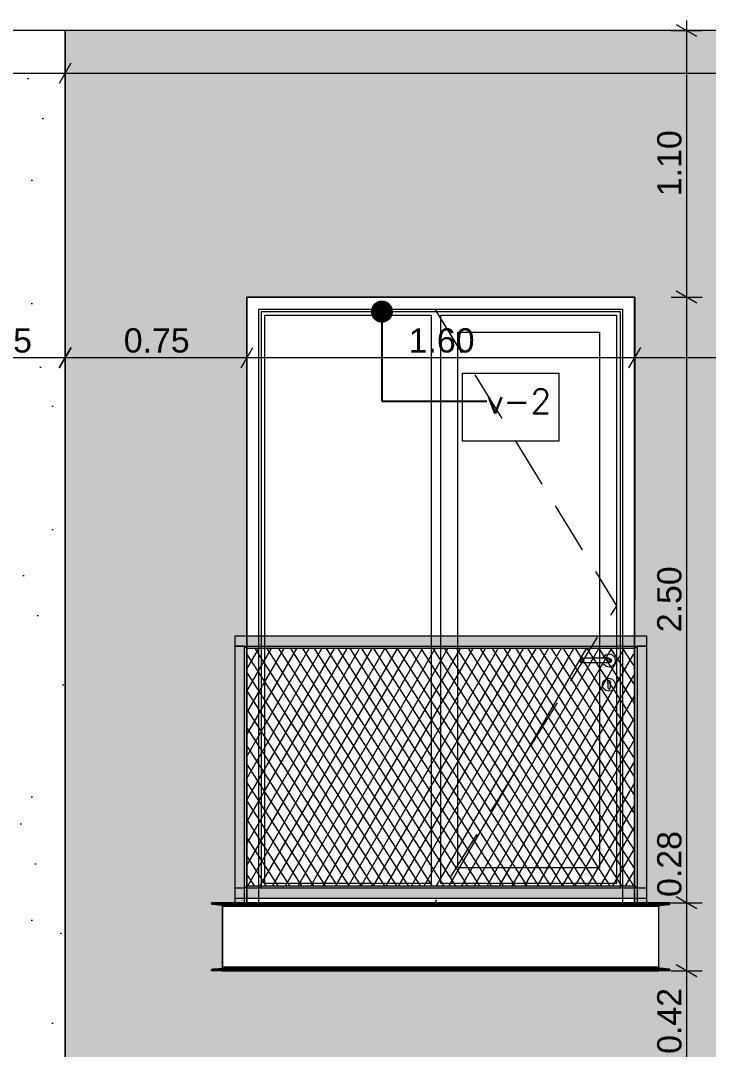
# Model space of a CAD drawing. Header units: millimetres. Extents: x 475616349 to 476941521, y 4620115302 to 4621446928.
# Drawn here: x 476746709 to 476749546, y 4620528616 to 4620532861 of the extents above; entities that cross this region are included whole.
import ezdxf

# ---------------------------------------------------------------- set-up
doc = ezdxf.new("R2010")
doc.units = ezdxf.units.MM
doc.header["$MEASUREMENT"] = 0
doc.linetypes.add('Hidden Line', pattern=[317.5, 211.666667, -105.833333])
for name, color, linetype, lineweight in [('2D Drafting - General_Pen_No__7_Pen_No__7', 7, 'Continuous', 0), ('New_2D Drafting - General_Pen_No__2_Pen_No__250', 7, 'Continuous', 0), ('New_2D Drafting - General_Pen_No__30_Pen_No__9_Pen_No__9_Pen_No__253', 252, 'Continuous', 0), ('New_2D Drafting - General_Pen_No__30_Pen_No__9_Pen_No__9_Pen_No__255', 255, 'Continuous', 0), ('New_2D Drafting - General_Pen_No__30_Pen_No__9_Pen_No__9_Pen_No__42', 250, 'Continuous', 0), ('New_2D Drafting - General_Pen_No__30_Pen_No__9_Pen_No__9_Pen_No__7', 7, 'Continuous', 0), ('New_2D Drafting - General_Pen_No__4', 7, 'Continuous', 0), ('New_2D Drafting - General_Pen_No__7', 7, 'Continuous', 0), ('New_Structural - Bearing_Pen_No__250', 7, 'Continuous', 0), ('New_zoma_Pen_No__4', 7, 'Continuous', 0), ('New_zoma_Pen_No__7', 7, 'Continuous', 0), ('Structural - Bearing_Pen_No__250', 7, 'Continuous', 0)]:
    doc.layers.add(name, color=color, linetype=linetype, lineweight=lineweight)
doc.layers.add('New_zoma', color=7, linetype='Continuous')
doc.styles.add('GENERATED_STYLE_1', font='arial.ttf')
doc.dimstyles.new('GENERATED_STYLE__18', dxfattribs={"dimtxt": 100, "dimasz": 64.421331, "dimexe": 0.18, "dimexo": 3, "dimgap": 0.09, "dimtad": 1, "dimtih": 1, "dimtoh": 1, "dimlfac": 0.001, "dimzin": 0, "dimdsep": 46, "dimtxsty": 'GENERATED_STYLE_1', "dimblk": 'ARROWHEAD_2', "dimblk1": 'ARROWHEAD_2', "dimblk2": 'ARROWHEAD_2', "dimcen": 0.09, "dimclrd": 7, "dimclre": 7, "dimclrt": 7, "dimadec": 0, "dimazin": 0, "dimtfac": 1, "dimtdec": 4, "dimtmove": 0, "dimatfit": 3, "dimfxl": 1, "dimtolj": 1, "dimtzin": 0, "dimarcsym": 0})
doc.dimstyles.new('GENERATED_STYLE__19', dxfattribs={"dimtxt": 100, "dimasz": 64.421331, "dimexe": 0.18, "dimexo": 3, "dimgap": 0.09, "dimtad": 1, "dimlfac": 0.001, "dimzin": 0, "dimdsep": 46, "dimtxsty": 'GENERATED_STYLE_1', "dimblk": 'ARROWHEAD_2', "dimblk1": 'ARROWHEAD_2', "dimblk2": 'ARROWHEAD_2', "dimcen": 0.09, "dimclrd": 7, "dimclre": 7, "dimclrt": 7, "dimadec": 0, "dimazin": 0, "dimtfac": 1, "dimtdec": 4, "dimtmove": 0, "dimatfit": 3, "dimfxl": 1, "dimtolj": 1, "dimtzin": 0, "dimarcsym": 0})
doc.dimstyles.new('GENERATED_STYLE__48', dxfattribs={"dimtxt": 0.18, "dimasz": 182.4, "dimexe": 0.18, "dimexo": 0.0625, "dimgap": 0.09, "dimtad": 0, "dimtih": 1, "dimtoh": 1, "dimdec": 4, "dimzin": 0, "dimdsep": 46, "dimcen": 0.09, "dimadec": 0, "dimazin": 0, "dimtfac": 1, "dimtdec": 4, "dimtmove": 0, "dimatfit": 3, "dimldrblk": 'ARROWHEAD_11', "dimfxl": 1, "dimtolj": 1, "dimtzin": 0, "dimarcsym": 0})

# ---------------------------------------------------------------- blocks, each defined once
blk = doc.blocks.new('*D922', base_point=(476577134.1, 4620325125.7))
at = {"layer": 'New_zoma_Pen_No__4', "color": 7, "linetype": 'Continuous', "lineweight": 0, "transparency": 16777216}
for p, q in [((476739592.2, 4620532580.3), (476739592.2, 4620532707.5)), ((476746892.3, 4620532580.3), (476746892.3, 4620532707.5)), ((476739616.7, 4620532686.3), (476739567.8, 4620532601.5)), ((476746916.8, 4620532686.3), (476746867.8, 4620532601.5)), ((476739592.2, 4620532643.9), (476746892.3, 4620532643.9))]:
    blk.add_line(p, q, dxfattribs=at)
at = {"layer": 'New_zoma_Pen_No__7', "color": 7, "lineweight": 0, "transparency": 16777216, "insert": (476743109.2, 4620532663.9), "char_height": 100, "attachment_point": 7, "style": 'GENERATED_STYLE_1'}
blk.add_mtext('\\A1;{\\pql;\\fArial|b0|i0|c0|p34;7.30}', dxfattribs=at)
blk = doc.blocks.new('ARROWHEAD_2')
at = {"color": 0, "linetype": 'Continuous', "lineweight": 0}
for p, q in [((0, 0), (-1, 0)), ((-0.378, -0.655), (0.378, 0.655))]:
    blk.add_line(p, q, dxfattribs=at)
blk = doc.blocks.new('*D923', base_point=(476577134.1, 4620325125.7))
at = {"layer": 'New_zoma_Pen_No__4', "color": 7, "linetype": 'Continuous', "lineweight": 0, "transparency": 16777216}
for p, q in [((476746892.3, 4620532580.3), (476746892.3, 4620532707.5)), ((476753862.2, 4620532580.3), (476753862.2, 4620532707.5)), ((476746916.8, 4620532686.3), (476746867.8, 4620532601.5)), ((476753837.8, 4620532601.5), (476753886.7, 4620532686.3)), ((476746892.3, 4620532643.9), (476753862.2, 4620532643.9)), ((476753862.2, 4620532643.9), (476753903.7, 4620532643.9))]:
    blk.add_line(p, q, dxfattribs=at)
at = {"layer": 'New_zoma_Pen_No__7', "color": 7, "lineweight": 0, "transparency": 16777216, "insert": (476750244.2, 4620532663.9), "char_height": 100, "attachment_point": 7, "style": 'GENERATED_STYLE_1'}
blk.add_mtext('\\A1;{\\pql;\\fArial|b0|i0|c0|p34;6.97}', dxfattribs=at)
blk = doc.blocks.new('*D987', base_point=(476577134.1, 4620325125.7))
at = {"layer": 'New_zoma_Pen_No__4', "color": 7, "linetype": 'Continuous', "lineweight": 0, "transparency": 16777216}
for p, q in [((476744702, 4620532795.5), (476744617.2, 4620532844.4)), ((476744659.6, 4620532820), (476744659.6, 4620532861.4)), ((476744723.2, 4620532820), (476744596, 4620532820)), ((476744659.6, 4620531720.4), (476744659.6, 4620532820)), ((476744617.2, 4620531744.8), (476744702, 4620531695.9)), ((476744723.2, 4620531720.4), (476744596, 4620531720.4))]:
    blk.add_line(p, q, dxfattribs=at)
at = {"layer": 'New_zoma_Pen_No__7', "color": 7, "lineweight": 0, "transparency": 16777216, "insert": (476744639.6, 4620532137.1), "char_height": 100, "attachment_point": 7, "rotation": 90, "style": 'GENERATED_STYLE_1'}
blk.add_mtext('\\A1;{\\pql;\\fArial|b0|i0|c0|p34;1.10}', dxfattribs=at)
blk = doc.blocks.new('*D1028', base_point=(476577134.1, 4620325125.7))
at = {"layer": 'New_zoma_Pen_No__4', "color": 7, "linetype": 'Continuous', "lineweight": 0, "transparency": 16777216}
for p, q in [((476753662.4, 4620529234.8), (476753535.3, 4620529234.8)), ((476753556.4, 4620529259.3), (476753641.2, 4620529210.3)), ((476753598.8, 4620528506), (476753598.8, 4620529234.8)), ((476753662.4, 4620528506), (476753535.3, 4620528506)), ((476753556.4, 4620528530.5), (476753641.2, 4620528481.5))]:
    blk.add_line(p, q, dxfattribs=at)
at = {"layer": 'New_zoma_Pen_No__7', "color": 7, "lineweight": 0, "transparency": 16777216, "insert": (476753578.8, 4620528737.4), "char_height": 100, "attachment_point": 7, "rotation": 90, "style": 'GENERATED_STYLE_1'}
blk.add_mtext('\\A1;{\\pql;\\fArial|b0|i0|c0|p34;0.73}', dxfattribs=at)
blk = doc.blocks.new('*D1029', base_point=(476577134.1, 4620325125.7))
at = {"layer": 'New_zoma_Pen_No__4', "color": 7, "linetype": 'Continuous', "lineweight": 0, "transparency": 16777216}
for p, q in [((476753556.4, 4620531730.5), (476753641.2, 4620531681.5)), ((476753662.4, 4620531706), (476753535.3, 4620531706)), ((476753598.8, 4620529234.8), (476753598.8, 4620531706)), ((476753662.4, 4620529234.8), (476753535.3, 4620529234.8)), ((476753556.4, 4620529259.3), (476753641.2, 4620529210.3))]:
    blk.add_line(p, q, dxfattribs=at)
at = {"layer": 'New_zoma_Pen_No__7', "color": 7, "lineweight": 0, "transparency": 16777216, "insert": (476753578.8, 4620530337.4), "char_height": 100, "attachment_point": 7, "rotation": 90, "style": 'GENERATED_STYLE_1'}
blk.add_mtext('\\A1;{\\pql;\\fArial|b0|i0|c0|p34;2.47}', dxfattribs=at)
blk = doc.blocks.new('*D1030', base_point=(476577134.1, 4620325125.7))
at = {"layer": 'New_zoma_Pen_No__4', "color": 7, "linetype": 'Continuous', "lineweight": 0, "transparency": 16777216}
for p, q in [((476753662.4, 4620532420.4), (476753535.3, 4620532420.4)), ((476753556.4, 4620532444.9), (476753641.2, 4620532395.9)), ((476753598.8, 4620531706), (476753598.8, 4620532420.4)), ((476753556.4, 4620531730.5), (476753641.2, 4620531681.5)), ((476753662.4, 4620531706), (476753535.3, 4620531706))]:
    blk.add_line(p, q, dxfattribs=at)
at = {"layer": 'New_zoma_Pen_No__7', "color": 7, "lineweight": 0, "transparency": 16777216, "insert": (476753578.8, 4620531930.2), "char_height": 100, "attachment_point": 7, "rotation": 90, "style": 'GENERATED_STYLE_1'}
blk.add_mtext('\\A1;{\\pql;\\fArial|b0|i0|c0|p34;0.71}', dxfattribs=at)
blk = doc.blocks.new('*D1031', base_point=(476577134.1, 4620325125.7))
at = {"layer": 'New_zoma_Pen_No__4', "color": 7, "linetype": 'Continuous', "lineweight": 0, "transparency": 16777216}
for p, q in [((476753641.2, 4620532795.5), (476753556.4, 4620532844.4)), ((476753598.8, 4620532820), (476753598.8, 4620532861.4)), ((476753662.4, 4620532820), (476753535.3, 4620532820)), ((476753598.8, 4620532420.4), (476753598.8, 4620532820)), ((476753662.4, 4620532420.4), (476753535.3, 4620532420.4)), ((476753556.4, 4620532444.9), (476753641.2, 4620532395.9))]:
    blk.add_line(p, q, dxfattribs=at)
at = {"layer": 'New_zoma_Pen_No__7', "color": 7, "lineweight": 0, "transparency": 16777216, "insert": (476753578.8, 4620532487.2), "char_height": 100, "attachment_point": 7, "rotation": 90, "style": 'GENERATED_STYLE_1'}
blk.add_mtext('\\A1;{\\pql;\\fArial|b0|i0|c0|p34;0.40}', dxfattribs=at)
blk = doc.blocks.new('*D1035', base_point=(476577134.1, 4620325125.7))
at = {"layer": 'New_zoma_Pen_No__4', "color": 7, "linetype": 'Continuous', "lineweight": 0, "transparency": 16777216}
for p, q in [((476749498.7, 4620532795.4), (476749414, 4620532844.3)), ((476749456.3, 4620532861.3), (476749456.3, 4620532819.8)), ((476749392.8, 4620532819.8), (476749519.9, 4620532819.8)), ((476749456.3, 4620532819.8), (476749456.3, 4620531720.3)), ((476749498.7, 4620531695.8), (476749413.9, 4620531744.8)), ((476749392.8, 4620531720.3), (476749519.9, 4620531720.3))]:
    blk.add_line(p, q, dxfattribs=at)
at = {"layer": 'New_zoma_Pen_No__7', "color": 7, "lineweight": 0, "transparency": 16777216, "insert": (476749436.3, 4620532137), "char_height": 100, "attachment_point": 7, "rotation": 89.9998, "style": 'GENERATED_STYLE_1'}
blk.add_mtext('\\A1;{\\pql;\\fArial|b0|i0|c0|p34;1.10}', dxfattribs=at)
blk = doc.blocks.new('*D1036', base_point=(476577134.1, 4620325125.7))
at = {"layer": 'New_zoma_Pen_No__4', "color": 7, "linetype": 'Continuous', "lineweight": 0, "transparency": 16777216}
for p, q in [((476749456.3, 4620532819.9), (476749456.3, 4620531720.3)), ((476749498.7, 4620531695.8), (476749413.9, 4620531744.8)), ((476749392.8, 4620531720.3), (476749519.9, 4620531720.3)), ((476749456.3, 4620531720.3), (476749456.3, 4620529220.3)), ((476749498.7, 4620529195.9), (476749413.9, 4620529244.8)), ((476749392.7, 4620529220.3), (476749519.9, 4620529220.3)), ((476749456.3, 4620529220.3), (476749456.3, 4620528940.3))]:
    blk.add_line(p, q, dxfattribs=at)
at = {"layer": 'New_zoma_Pen_No__7', "color": 7, "lineweight": 0, "transparency": 16777216, "char_height": 100, "attachment_point": 7, "rotation": 89.9998, "style": 'GENERATED_STYLE_1'}
for s, insert in [('\\A1;{\\pql;\\fArial|b0|i0|c0|p34;2.50}', (476749436.3, 4620530337.3)), ('\\A1;{\\pql;\\fArial|b0|i0|c0|p34;0.28}', (476749436.3, 4620529244.8))]:
    blk.add_mtext(s, dxfattribs=dict(at, insert=insert))
blk = doc.blocks.new('*D1037', base_point=(476577134.1, 4620325125.7))
at = {"layer": 'New_zoma_Pen_No__4', "color": 7, "linetype": 'Continuous', "lineweight": 0, "transparency": 16777216}
for p, q in [((476749498.7, 4620529195.9), (476749413.9, 4620529244.8)), ((476749456.3, 4620529220.3), (476749456.3, 4620528940.3)), ((476749392.7, 4620528940.3), (476749519.9, 4620528940.3)), ((476749498.7, 4620528915.8), (476749413.9, 4620528964.8)), ((476749456.3, 4620528940.3), (476749456.3, 4620528520.3))]:
    blk.add_line(p, q, dxfattribs=at)
blk = doc.blocks.new('*D1038', base_point=(476577134.1, 4620325125.7))
at = {"layer": 'New_zoma_Pen_No__4', "color": 7, "linetype": 'Continuous', "lineweight": 0, "transparency": 16777216}
for p, q in [((476749498.7, 4620528915.8), (476749413.9, 4620528964.8)), ((476749456.3, 4620528940.3), (476749456.3, 4620528520.3)), ((476749392.7, 4620528520.3), (476749519.9, 4620528520.3)), ((476749498.7, 4620528495.8), (476749413.9, 4620528544.8)), ((476749456.3, 4620528520.3), (476749456.3, 4620526020.3))]:
    blk.add_line(p, q, dxfattribs=at)
at = {"layer": 'New_zoma_Pen_No__7', "color": 7, "lineweight": 0, "transparency": 16777216, "insert": (476749436.3, 4620528597.3), "char_height": 100, "attachment_point": 7, "rotation": 89.9998, "style": 'GENERATED_STYLE_1'}
blk.add_mtext('\\A1;{\\pql;\\fArial|b0|i0|c0|p34;0.42}', dxfattribs=at)
blk = doc.blocks.new('*D1055', base_point=(476577134.1, 4620325125.7))
at = {"layer": 'New_zoma_Pen_No__4', "color": 7, "linetype": 'Continuous', "lineweight": 0, "transparency": 16777216}
for p, q in [((476749242.7, 4620531533.7), (476749242.7, 4620531406.6)), ((476750291.8, 4620531533.7), (476750291.8, 4620531406.6)), ((476749218.2, 4620531427.8), (476749267.2, 4620531512.5)), ((476750267.3, 4620531427.8), (476750316.2, 4620531512.5)), ((476749242.7, 4620531470.2), (476747642.7, 4620531470.2)), ((476750291.8, 4620531470.2), (476749242.7, 4620531470.2)), ((476750333.2, 4620531470.2), (476750291.8, 4620531470.2))]:
    blk.add_line(p, q, dxfattribs=at)
at = {"layer": 'New_zoma_Pen_No__7', "color": 7, "lineweight": 0, "transparency": 16777216, "insert": (476749634.2, 4620531490.2), "char_height": 100, "attachment_point": 7, "rotation": 0.0002, "style": 'GENERATED_STYLE_1'}
blk.add_mtext('\\A1;{\\pql;\\fArial|b0|i0|c0|p34;1.05}', dxfattribs=at)
blk = doc.blocks.new('*D1056', base_point=(476577134.1, 4620325125.7))
at = {"layer": 'New_zoma_Pen_No__4', "color": 7, "linetype": 'Continuous', "lineweight": 0, "transparency": 16777216}
for p, q in [((476747642.7, 4620531533.7), (476747642.7, 4620531406.6)), ((476747618.2, 4620531427.8), (476747667.2, 4620531512.5)), ((476749218.2, 4620531427.8), (476749267.2, 4620531512.5)), ((476747642.7, 4620531470.2), (476746892.4, 4620531470.2)), ((476749242.7, 4620531470.2), (476747642.7, 4620531470.2))]:
    blk.add_line(p, q, dxfattribs=at)
at = {"layer": 'New_zoma_Pen_No__7', "color": 7, "lineweight": 0, "transparency": 16777216, "insert": (476748309.7, 4620531490.2), "char_height": 100, "attachment_point": 7, "rotation": 0.0002, "style": 'GENERATED_STYLE_1'}
blk.add_mtext('\\A1;{\\pql;\\fArial|b0|i0|c0|p34;1.60}', dxfattribs=at)
blk = doc.blocks.new('*D1057', base_point=(476577134.1, 4620325125.7))
at = {"layer": 'New_zoma_Pen_No__4', "color": 7, "linetype": 'Continuous', "lineweight": 0, "transparency": 16777216}
for p, q in [((476746892.4, 4620531533.7), (476746892.4, 4620531406.6)), ((476746916.9, 4620531512.5), (476746867.9, 4620531427.8)), ((476747618.2, 4620531427.8), (476747667.2, 4620531512.5)), ((476746892.4, 4620531470.1), (476746850.9, 4620531470.1)), ((476747642.7, 4620531470.2), (476746892.4, 4620531470.1))]:
    blk.add_line(p, q, dxfattribs=at)
at = {"layer": 'New_zoma_Pen_No__7', "color": 7, "lineweight": 0, "transparency": 16777216, "insert": (476747134.5, 4620531490.2), "char_height": 100, "attachment_point": 7, "rotation": 0.0002, "style": 'GENERATED_STYLE_1'}
blk.add_mtext('\\A1;{\\pql;\\fArial|b0|i0|c0|p34;0.75}', dxfattribs=at)
blk = doc.blocks.new('*D1061', base_point=(476577134.1, 4620325125.7))
at = {"layer": 'New_zoma_Pen_No__4', "color": 7, "linetype": 'Continuous', "lineweight": 0, "transparency": 16777216}
for p, q in [((476749242.7, 4620531533.7), (476749242.7, 4620531406.6)), ((476750291.8, 4620531533.7), (476750291.8, 4620531406.6)), ((476749218.2, 4620531427.8), (476749267.2, 4620531512.5)), ((476750267.3, 4620531427.8), (476750316.2, 4620531512.5)), ((476749242.7, 4620531470.2), (476747642.7, 4620531470.2)), ((476750291.8, 4620531470.2), (476749242.7, 4620531470.2)), ((476750333.2, 4620531470.2), (476750291.8, 4620531470.2))]:
    blk.add_line(p, q, dxfattribs=at)
at = {"layer": 'New_zoma_Pen_No__7', "color": 7, "lineweight": 0, "transparency": 16777216, "insert": (476749634.2, 4620531490.2), "char_height": 100, "attachment_point": 7, "rotation": 0.0002, "style": 'GENERATED_STYLE_1'}
blk.add_mtext('\\A1;{\\pql;\\fArial|b0|i0|c0|p34;1.05}', dxfattribs=at)
blk = doc.blocks.new('*D1062', base_point=(476577134.1, 4620325125.7))
at = {"layer": 'New_zoma_Pen_No__4', "color": 7, "linetype": 'Continuous', "lineweight": 0, "transparency": 16777216}
for p, q in [((476747642.7, 4620531533.7), (476747642.7, 4620531406.6)), ((476747618.2, 4620531427.8), (476747667.2, 4620531512.5)), ((476749218.2, 4620531427.8), (476749267.2, 4620531512.5)), ((476747642.7, 4620531470.2), (476746892.4, 4620531470.2)), ((476749242.7, 4620531470.2), (476747642.7, 4620531470.2))]:
    blk.add_line(p, q, dxfattribs=at)
at = {"layer": 'New_zoma_Pen_No__7', "color": 7, "lineweight": 0, "transparency": 16777216, "insert": (476748309.7, 4620531490.2), "char_height": 100, "attachment_point": 7, "rotation": 0.0002, "style": 'GENERATED_STYLE_1'}
blk.add_mtext('\\A1;{\\pql;\\fArial|b0|i0|c0|p34;1.60}', dxfattribs=at)
blk = doc.blocks.new('*D1063', base_point=(476577134.1, 4620325125.7))
at = {"layer": 'New_zoma_Pen_No__4', "color": 7, "linetype": 'Continuous', "lineweight": 0, "transparency": 16777216}
for p, q in [((476746892.4, 4620531533.7), (476746892.4, 4620531406.6)), ((476746916.9, 4620531512.5), (476746867.9, 4620531427.8)), ((476747618.2, 4620531427.8), (476747667.2, 4620531512.5)), ((476746892.4, 4620531470.1), (476746850.9, 4620531470.1)), ((476747642.7, 4620531470.2), (476746892.4, 4620531470.1))]:
    blk.add_line(p, q, dxfattribs=at)
at = {"layer": 'New_zoma_Pen_No__7', "color": 7, "lineweight": 0, "transparency": 16777216, "insert": (476747134.5, 4620531490.2), "char_height": 100, "attachment_point": 7, "rotation": 0.0002, "style": 'GENERATED_STYLE_1'}
blk.add_mtext('\\A1;{\\pql;\\fArial|b0|i0|c0|p34;0.75}', dxfattribs=at)
blk = doc.blocks.new('*D1069', base_point=(476577134.1, 4620325125.7))
at = {"layer": 'New_zoma_Pen_No__4', "color": 7, "linetype": 'Continuous', "lineweight": 0, "transparency": 16777216}
for p, q in [((476746892.4, 4620528333.7), (476746892.4, 4620528206.6)), ((476746916.9, 4620528312.5), (476746867.9, 4620528227.8)), ((476747618.2, 4620528227.8), (476747667.2, 4620528312.5)), ((476746892.4, 4620528270.1), (476746850.9, 4620528270.1)), ((476747642.7, 4620528270.2), (476746892.4, 4620528270.1))]:
    blk.add_line(p, q, dxfattribs=at)
at = {"layer": 'New_zoma_Pen_No__7', "color": 7, "lineweight": 0, "transparency": 16777216, "insert": (476747134.5, 4620528290.2), "char_height": 100, "attachment_point": 7, "rotation": 0.0002, "style": 'GENERATED_STYLE_1'}
blk.add_mtext('\\A1;{\\pql;\\fArial|b0|i0|c0|p34;0.75}', dxfattribs=at)
blk = doc.blocks.new('ARROWHEAD_11')
at = {"color": 0, "linetype": 'Continuous', "lineweight": 0}
blk.add_line((0, 0), (-1, 0), dxfattribs=at)
at = {"color": 0, "linetype": 'Continuous', "lineweight": 0, "const_width": 0.25, "flags": 128}
blk.add_lwpolyline([(-0.125, 0, 1), (0.125, 0, 1)], format="xyb", close=True, dxfattribs=at)
blk = doc.blocks.new('*D2210', base_point=(476577134.1, 4620325125.7))
at = {"layer": 'New_zoma_Pen_No__4', "color": 7, "linetype": 'Continuous', "lineweight": 0, "transparency": 16777216}
for p, q in [((476746341.7, 4620531533.6), (476746341.7, 4620531406.5)), ((476746892.4, 4620531533.6), (476746892.4, 4620531406.5)), ((476746317.3, 4620531427.7), (476746366.2, 4620531512.4)), ((476746867.9, 4620531427.7), (476746916.9, 4620531512.4)), ((476746892.4, 4620531470.1), (476746341.7, 4620531470.1)), ((476746933.8, 4620531470.1), (476746892.4, 4620531470.1))]:
    blk.add_line(p, q, dxfattribs=at)
at = {"layer": 'New_zoma_Pen_No__7', "color": 7, "lineweight": 0, "transparency": 16777216, "insert": (476746484, 4620531490.1), "char_height": 100, "attachment_point": 7, "style": 'GENERATED_STYLE_1'}
blk.add_mtext('\\A1;{\\pql;\\fArial|b0|i0|c0|p34;0.55}', dxfattribs=at)

msp = doc.modelspace()

# ---------------------------------------------------------------- hatches: boundary and pattern name
at = {"layer": 'New_2D Drafting - General_Pen_No__30_Pen_No__9_Pen_No__9_Pen_No__253', "linetype": 'Continuous', "lineweight": 0}
h = msp.add_hatch(dxfattribs=at)
h.set_pattern_fill('BRICK___RUNNING_BOND', color=252, style=0, pattern_type=2)
h.set_pattern_definition([(0, (476577134.07, 4620325125.74), (0, 66.64), []), (90, (476577134.07, 4620325125.74), (-244.8, 0), [66.64, -66.64]), (90, (476577256.47, 4620325192.38), (-244.8, 0), [66.64, -66.64])])
h.paths.add_polyline_path([(476753862.236, 4620532819.956), (476746892.282, 4620532819.956), (476746892.282, 4620522120.412), (476747141.668, 4620522120.412), (476748741.668, 4620522120.412), (476750291.885, 4620522120.412), (476750291.885, 4620531720.38), (476750291.885, 4620532420.374), (476753391.756, 4620532420.374), (476753862.226, 4620532420.374)])
h.paths.add_polyline_path([(476747542.151, 4620522820.412), (476747542.151, 4620522540.412), (476749342.151, 4620522540.412), (476749342.151, 4620522820.412), (476749242.045, 4620522820.412), (476749242.045, 4620525320.412), (476747642.045, 4620525320.412), (476747642.045, 4620522820.412)], flags=0)
h.paths.add_polyline_path([(476747542.151, 4620526020.412), (476747542.151, 4620525740.412), (476749342.151, 4620525740.412), (476749342.151, 4620526020.412), (476749242.032, 4620526020.412), (476749242.032, 4620528520.412), (476747642.032, 4620528520.412), (476747642.032, 4620526020.412)], flags=0)
h.paths.add_polyline_path([(476749342.151, 4620528940.412), (476749342.151, 4620529220.412), (476749242.032, 4620529220.412), (476749242.032, 4620531720.412), (476747642.032, 4620531720.412), (476747642.032, 4620529220.412), (476747542.151, 4620529220.412), (476747542.151, 4620528940.412)], flags=0)
at = {"layer": 'New_2D Drafting - General_Pen_No__30_Pen_No__9_Pen_No__9_Pen_No__255', "linetype": 'Continuous', "lineweight": 0}
for points in [[(476747592.151, 4620530320.413), (476747592.151, 4620530280.413), (476749292.151, 4620530280.413), (476749292.151, 4620530320.413)], [(476747592.151, 4620529220.412), (476747632.157, 4620529220.412), (476747632.157, 4620530280.413), (476747592.151, 4620530280.413)], [(476747642.157, 4620529290.412), (476747632.157, 4620529280.412), (476747632.157, 4620530280.413), (476747642.157, 4620530270.413)], [(476747642.157, 4620530270.413), (476747632.157, 4620530280.413), (476749252.144, 4620530280.413), (476749242.144, 4620530270.413)], [(476749252.144, 4620529280.412), (476749242.144, 4620529290.412), (476749242.144, 4620530270.413), (476749252.144, 4620530280.413)], [(476749252.144, 4620529220.412), (476749292.151, 4620529220.412), (476749292.151, 4620530280.413), (476749252.144, 4620530280.413)], [(476747592.151, 4620529280.412), (476747592.151, 4620529240.412), (476749292.151, 4620529240.412), (476749292.151, 4620529280.412)], [(476747632.157, 4620529280.412), (476747642.157, 4620529290.412), (476749242.144, 4620529290.412), (476749252.144, 4620529280.412)]]:
    msp.add_hatch(color=255, dxfattribs=at).paths.add_polyline_path(points)
at = {"layer": 'New_2D Drafting - General_Pen_No__30_Pen_No__9_Pen_No__9_Pen_No__42', "linetype": 'Continuous', "lineweight": 0}
h = msp.add_hatch(dxfattribs=at)
h.set_pattern_fill('CUT_STONE', color=250, style=0, pattern_type=2)
h.set_pattern_definition([(45, (476577134.07, 4620325925.74), (-254.55844, 254.55844), [0, -240, 0, -360]), (110, (476577934.07, 4620325925.74), (338.28934, 123.12725), [0, -176, 0, -304])])
h.paths.add_polyline_path([(476739592.231, 4620519620.364), (476739992.231, 4620519620.364), (476739992.231, 4620522120.362), (476741642.377, 4620522120.362), (476741642.377, 4620519620.363), (476744842.645, 4620519620.363), (476744842.645, 4620522120.362), (476746342.231, 4620522120.362), (476746342.231, 4620519620.364), (476746892.282, 4620519620.364), (476746892.282, 4620522120.362), (476746892.282, 4620532819.956), (476739592.231, 4620532819.956)])
h.paths.add_polyline_path([(476741642.238, 4620522820.363), (476741642.238, 4620525320.364), (476740142.238, 4620525320.364), (476740142.238, 4620522820.363)], flags=0)
h.paths.add_polyline_path([(476741642.238, 4620529220.363), (476741642.238, 4620531720.363), (476740142.238, 4620531720.363), (476740142.238, 4620529220.363)], flags=0)
h.paths.add_polyline_path([(476741642.238, 4620526020.363), (476741642.238, 4620528520.364), (476740142.238, 4620528520.364), (476740142.238, 4620526020.363)], flags=0)
h.paths.add_polyline_path([(476746342.225, 4620529220.363), (476746342.225, 4620531720.363), (476744842.225, 4620531720.363), (476744842.225, 4620529220.363)], flags=0)
h.paths.add_polyline_path([(476746342.225, 4620526020.363), (476746342.225, 4620528520.364), (476744842.225, 4620528520.364), (476744842.225, 4620526020.363)], flags=0)
h.paths.add_polyline_path([(476744842.225, 4620525320.364), (476744842.225, 4620522820.363), (476746342.225, 4620522820.363), (476746342.225, 4620525320.364)], flags=0)
at = {"layer": 'New_2D Drafting - General_Pen_No__7', "linetype": 'Continuous', "lineweight": 0}
h = msp.add_hatch(dxfattribs=at)
h.set_pattern_fill('BATT_INSULATION', style=0, pattern_type=2)
h.set_pattern_definition([(60, (476577134.07, 4620325125.74), (-38.971143, 22.5), []), (122.833095, (476577134.07, 4620325125.74), (36.8060797, 18.75), [])])
h.paths.add_polyline_path([(476749242.144, 4620530270.413), (476747642.157, 4620530270.413), (476747642.157, 4620529290.412), (476749242.144, 4620529290.412)])

# ---------------------------------------------------------------- linework, layer by layer
at = {"layer": '2D Drafting - General_Pen_No__7_Pen_No__7', "color": 7, "linetype": 'Continuous', "lineweight": 0, "flags": 128}
for points in [[(476749237.92, 4620529220.412), (476747642.037, 4620529220.417), (476747642.045, 4620531720.417), (476749242.045, 4620531720.412)], [(476749242.045, 4620531720.412), (476749242.037, 4620529220.412), (476749237.92, 4620529220.412)]]:
    msp.add_lwpolyline(points, dxfattribs=at)
for points in [[(476747692.045, 4620531670.416), (476749192.045, 4620531670.411), (476749192.037, 4620529220.412), (476747692.037, 4620529220.419)], [(476747702.045, 4620531660.416), (476749182.045, 4620531660.411), (476749182.037, 4620529280.413), (476747702.037, 4620529280.419)], [(476747717.045, 4620531645.416), (476748402.045, 4620531645.414), (476748402.037, 4620529300.416), (476747717.037, 4620529300.419)], [(476748442.041, 4620531645.414), (476749167.045, 4620531645.411), (476749167.037, 4620529300.414), (476748442.037, 4620529300.416)], [(476748512.045, 4620531575.413), (476749097.045, 4620531575.411), (476749097.037, 4620529365.414), (476748512.037, 4620529365.416)]]:
    msp.add_lwpolyline(points, close=True, dxfattribs=at)
at = {"layer": '2D Drafting - General_Pen_No__7_Pen_No__7', "color": 7, "linetype": 'Hidden Line', "lineweight": 0, "flags": 128}
msp.add_lwpolyline([(476748417.045, 4620531670.414), (476749167.041, 4620530446.288), (476748417.814, 4620529221.699)], dxfattribs=at)
at = {"layer": 'New_2D Drafting - General_Pen_No__2_Pen_No__250', "color": 7, "linetype": 'Continuous', "lineweight": 0, "flags": 128}
msp.add_lwpolyline([(476748532.122, 4620531406.046), (476748929.123, 4620531406.046), (476748929.123, 4620531126.358), (476748532.122, 4620531126.358)], close=True, dxfattribs=at)
at = {"layer": 'New_2D Drafting - General_Pen_No__30_Pen_No__9_Pen_No__9_Pen_No__7', "color": 7, "linetype": 'Continuous', "lineweight": 0, "flags": 128}
for points in [[(476739592.231, 4620519620.364), (476739992.231, 4620519620.364), (476739992.231, 4620522120.362), (476741642.377, 4620522120.362), (476741642.377, 4620519620.363), (476744842.645, 4620519620.363), (476744842.645, 4620522120.362), (476746342.231, 4620522120.362), (476746342.231, 4620519620.364), (476746892.282, 4620519620.364), (476746892.282, 4620522120.362), (476746892.282, 4620532819.956), (476739592.231, 4620532819.956)], [(476753862.236, 4620532819.956), (476746892.282, 4620532819.956), (476746892.282, 4620522120.412), (476747141.668, 4620522120.412), (476748741.668, 4620522120.412), (476750291.885, 4620522120.412), (476750291.885, 4620531720.38), (476750291.885, 4620532420.374), (476753391.756, 4620532420.374), (476753862.226, 4620532420.374)], [(476749342.151, 4620528940.412), (476749342.151, 4620529220.412), (476749242.032, 4620529220.412), (476749242.032, 4620531720.412), (476747642.032, 4620531720.412), (476747642.032, 4620529220.412), (476747542.151, 4620529220.412), (476747542.151, 4620528940.412)], [(476747592.151, 4620530320.413), (476747592.151, 4620530280.413), (476749292.151, 4620530280.413), (476749292.151, 4620530320.413)], [(476747592.151, 4620529220.412), (476747632.157, 4620529220.412), (476747632.157, 4620530280.413), (476747592.151, 4620530280.413)], [(476747642.157, 4620529290.412), (476747632.157, 4620529280.412), (476747632.157, 4620530280.413), (476747642.157, 4620530270.413)], [(476747642.157, 4620530270.413), (476747632.157, 4620530280.413), (476749252.144, 4620530280.413), (476749242.144, 4620530270.413)], [(476749252.144, 4620529280.412), (476749242.144, 4620529290.412), (476749242.144, 4620530270.413), (476749252.144, 4620530280.413)], [(476749252.144, 4620529220.412), (476749292.151, 4620529220.412), (476749292.151, 4620530280.413), (476749252.144, 4620530280.413)], [(476747592.151, 4620529280.412), (476747592.151, 4620529240.412), (476749292.151, 4620529240.412), (476749292.151, 4620529280.412)], [(476747632.157, 4620529280.412), (476747642.157, 4620529290.412), (476749242.144, 4620529290.412), (476749252.144, 4620529280.412)]]:
    msp.add_lwpolyline(points, close=True, dxfattribs=at)
at = {"layer": 'New_2D Drafting - General_Pen_No__4', "color": 7, "linetype": 'Continuous', "lineweight": 0, "flags": 128}
msp.add_lwpolyline([(476749242.144, 4620530270.413), (476747642.157, 4620530270.413), (476747642.157, 4620529290.412), (476749242.144, 4620529290.412)], close=True, dxfattribs=at)
at = {"layer": 'New_Structural - Bearing_Pen_No__250', "color": 7, "linetype": 'Continuous', "lineweight": 0}
for p, q in [((476749122.65, 4620530243.795), (476749136.15, 4620530247.412)), ((476749136.15, 4620530247.412), (476749149.65, 4620530243.795)), ((476749019.079, 4620530227.484), (476749016.15, 4620530220.413)), ((476749016.15, 4620530220.413), (476749019.079, 4620530213.342)), ((476749020.631, 4620530227.484), (476749017.872, 4620530220.413)), ((476749017.872, 4620530220.413), (476749020.631, 4620530213.342)), ((476749026.15, 4620530230.413), (476749019.079, 4620530227.484)), ((476749019.079, 4620530213.342), (476749026.15, 4620530210.413)), ((476749025.445, 4620530227.484), (476749023.334, 4620530220.413)), ((476749023.334, 4620530220.413), (476749025.445, 4620530213.342)), ((476749027.292, 4620530230.413), (476749026.15, 4620530230.413)), ((476749027.292, 4620530210.413), (476749026.15, 4620530210.413)), ((476749030.543, 4620530230.413), (476749027.292, 4620530230.413)), ((476749030.543, 4620530210.413), (476749027.292, 4620530210.413)), ((476749035.41, 4620530230.413), (476749030.543, 4620530230.413)), ((476749035.41, 4620530210.413), (476749030.543, 4620530210.413)), ((476749032.651, 4620530227.484), (476749031.508, 4620530220.413)), ((476749031.508, 4620530220.413), (476749032.651, 4620530213.342)), ((476749041.15, 4620530230.413), (476749035.41, 4620530230.413)), ((476749041.15, 4620530210.413), (476749035.41, 4620530210.413)), ((476749121.15, 4620530230.412), (476749041.15, 4620530230.413)), ((476749121.15, 4620530210.412), (476749041.15, 4620530210.413)), ((476749111.829, 4620530230.412), (476749112.767, 4620530233.912)), ((476749112.767, 4620530206.912), (476749111.829, 4620530210.412)), ((476749112.767, 4620530233.912), (476749122.65, 4620530243.795)), ((476749122.65, 4620530197.03), (476749112.767, 4620530206.912)), ((476749126.89, 4620530230.412), (476749121.15, 4620530230.412)), ((476749126.89, 4620530210.412), (476749121.15, 4620530210.412)), ((476749131.756, 4620530230.412), (476749126.89, 4620530230.412)), ((476749131.756, 4620530210.412), (476749126.89, 4620530210.412)), ((476749129.649, 4620530227.483), (476749130.792, 4620530220.412)), ((476749130.792, 4620530220.412), (476749129.649, 4620530213.341)), ((476749135.008, 4620530230.412), (476749131.756, 4620530230.412)), ((476749135.008, 4620530210.412), (476749131.756, 4620530210.412)), ((476749136.15, 4620530230.412), (476749135.008, 4620530230.412)), ((476749136.15, 4620530210.412), (476749135.008, 4620530210.412)), ((476749136.15, 4620530230.412), (476749143.221, 4620530227.483)), ((476749143.221, 4620530213.341), (476749136.15, 4620530210.412)), ((476749136.854, 4620530227.483), (476749138.966, 4620530220.412)), ((476749138.966, 4620530220.412), (476749136.854, 4620530213.341)), ((476749141.669, 4620530227.483), (476749144.428, 4620530220.412)), ((476749144.428, 4620530220.412), (476749141.669, 4620530213.341)), ((476749143.221, 4620530227.483), (476749146.15, 4620530220.412)), ((476749146.15, 4620530220.412), (476749143.221, 4620530213.341)), ((476749149.65, 4620530243.795), (476749159.533, 4620530233.912)), ((476749159.532, 4620530206.912), (476749149.65, 4620530197.03)), ((476749163.15, 4620530220.412), (476749159.532, 4620530206.912)), ((476749159.533, 4620530233.912), (476749163.15, 4620530220.412)), ((476749136.15, 4620530193.412), (476749122.65, 4620530197.03)), ((476749149.65, 4620530197.03), (476749136.15, 4620530193.412)), ((476749109.149, 4620530120.412), (476749112.767, 4620530133.912)), ((476749112.767, 4620530106.912), (476749109.149, 4620530120.412)), ((476749112.767, 4620530133.912), (476749122.65, 4620530143.795)), ((476749122.65, 4620530143.795), (476749136.15, 4620530147.412)), ((476749129.429, 4620530132.052), (476749128.682, 4620530130.105)), ((476749128.682, 4620530130.105), (476749131.149, 4620530124.812)), ((476749129.429, 4620530132.052), (476749130.774, 4620530135.556)), ((476749136.15, 4620530137.838), (476749130.774, 4620530135.556)), ((476749131.149, 4620530124.812), (476749131.149, 4620530123.299)), ((476749131.149, 4620530123.299), (476749131.149, 4620530120.412)), ((476749131.149, 4620530120.412), (476749131.149, 4620530117.526)), ((476749131.149, 4620530117.526), (476749131.149, 4620530111.752)), ((476749136.15, 4620530147.412), (476749149.65, 4620530143.795)), ((476749141.525, 4620530135.556), (476749136.15, 4620530137.838)), ((476749141.149, 4620530124.812), (476749143.617, 4620530130.104)), ((476749141.149, 4620530123.299), (476749141.149, 4620530124.812)), ((476749141.149, 4620530123.299), (476749141.149, 4620530120.412)), ((476749141.149, 4620530120.412), (476749141.149, 4620530117.525)), ((476749141.149, 4620530117.525), (476749141.149, 4620530111.752)), ((476749142.87, 4620530132.052), (476749141.525, 4620530135.556)), ((476749142.87, 4620530132.052), (476749143.617, 4620530130.104)), ((476749149.65, 4620530143.795), (476749159.532, 4620530133.912)), ((476749159.532, 4620530133.912), (476749163.149, 4620530120.412)), ((476749163.149, 4620530120.412), (476749159.532, 4620530106.912)), ((476749122.649, 4620530097.03), (476749112.767, 4620530106.912)), ((476749136.149, 4620530093.412), (476749122.649, 4620530097.03)), ((476749131.149, 4620530111.752), (476749131.149, 4620530107.912)), ((476749131.149, 4620530107.912), (476749132.614, 4620530104.377)), ((476749132.614, 4620530104.377), (476749136.149, 4620530102.912)), ((476749136.149, 4620530102.912), (476749139.685, 4620530104.377)), ((476749149.649, 4620530097.03), (476749136.149, 4620530093.412)), ((476749139.685, 4620530104.377), (476749141.149, 4620530107.912)), ((476749141.149, 4620530111.752), (476749141.149, 4620530107.912)), ((476749159.532, 4620530106.912), (476749149.649, 4620530097.03))]:
    msp.add_line(p, q, dxfattribs=at)
at = {"layer": 'Structural - Bearing_Pen_No__250', "color": 7, "linetype": 'Continuous', "lineweight": 0}
for p, q in [((476747495.825, 4620529217.917), (476747495.825, 4620529220.412)), ((476749388.477, 4620529220.412), (476747495.825, 4620529220.412)), ((476747496.224, 4620529216.386), (476747495.825, 4620529217.917)), ((476749388.477, 4620529217.917), (476747495.825, 4620529217.917)), ((476747497.362, 4620529215.088), (476747496.224, 4620529216.386)), ((476747499.065, 4620529214.221), (476747497.362, 4620529215.088)), ((476747500.287, 4620529213.962), (476747499.065, 4620529214.221)), ((476747537.688, 4620529209.972), (476747500.287, 4620529213.962)), ((476749384.014, 4620529213.962), (476747500.287, 4620529213.962)), ((476747538.91, 4620529209.712), (476747537.688, 4620529209.972)), ((476749346.613, 4620529209.972), (476747537.688, 4620529209.972)), ((476747540.613, 4620529208.845), (476747538.91, 4620529209.712)), ((476747541.751, 4620529207.548), (476747540.613, 4620529208.845)), ((476747542.151, 4620529206.017), (476747541.751, 4620529207.548)), ((476749342.151, 4620529206.017), (476747542.151, 4620529206.017)), ((476747542.151, 4620528954.807), (476747542.151, 4620529206.017)), ((476749342.151, 4620529206.017), (476749342.551, 4620529207.548)), ((476749342.151, 4620528954.807), (476749342.151, 4620529206.017)), ((476749342.551, 4620529207.548), (476749343.688, 4620529208.845)), ((476749343.688, 4620529208.845), (476749345.391, 4620529209.712)), ((476749345.391, 4620529209.712), (476749346.613, 4620529209.972)), ((476749346.613, 4620529209.972), (476749384.014, 4620529213.962)), ((476749384.014, 4620529213.962), (476749385.236, 4620529214.221)), ((476749385.236, 4620529214.221), (476749386.939, 4620529215.088)), ((476749386.939, 4620529215.088), (476749388.077, 4620529216.386)), ((476749388.077, 4620529216.386), (476749388.477, 4620529217.917)), ((476749388.477, 4620529217.917), (476749388.477, 4620529220.412)), ((476747495.825, 4620528942.907), (476747496.224, 4620528944.438)), ((476747495.825, 4620528940.412), (476747495.825, 4620528942.907)), ((476749388.477, 4620528942.907), (476747495.825, 4620528942.907)), ((476749388.477, 4620528940.412), (476747495.825, 4620528940.412)), ((476747496.224, 4620528944.438), (476747497.362, 4620528945.735)), ((476747497.362, 4620528945.735), (476747499.065, 4620528946.602)), ((476747499.065, 4620528946.602), (476747500.287, 4620528946.862)), ((476747500.287, 4620528946.862), (476747537.688, 4620528950.852)), ((476749384.014, 4620528946.862), (476747500.287, 4620528946.862)), ((476747537.688, 4620528950.852), (476747538.91, 4620528951.111)), ((476749346.613, 4620528950.852), (476747537.688, 4620528950.852)), ((476747538.91, 4620528951.111), (476747540.613, 4620528951.978)), ((476747540.613, 4620528951.978), (476747541.751, 4620528953.276)), ((476747541.751, 4620528953.276), (476747542.151, 4620528954.807)), ((476749342.167, 4620528954.807), (476747542.151, 4620528954.807)), ((476749342.551, 4620528953.276), (476749342.151, 4620528954.807)), ((476749343.688, 4620528951.978), (476749342.551, 4620528953.276)), ((476749345.391, 4620528951.111), (476749343.688, 4620528951.978)), ((476749346.613, 4620528950.852), (476749345.391, 4620528951.111)), ((476749384.014, 4620528946.862), (476749346.613, 4620528950.852)), ((476749385.236, 4620528946.602), (476749384.014, 4620528946.862)), ((476749386.939, 4620528945.735), (476749385.236, 4620528946.602)), ((476749388.077, 4620528944.438), (476749386.939, 4620528945.735)), ((476749388.477, 4620528942.907), (476749388.077, 4620528944.438)), ((476749388.477, 4620528940.412), (476749388.477, 4620528942.907))]:
    msp.add_line(p, q, dxfattribs=at)

# ---------------------------------------------------------------- texts
at = {"layer": 'New_2D Drafting - General_Pen_No__2_Pen_No__250', "color": 7, "linetype": 'Continuous', "lineweight": 0, "insert": (476748632.122, 4620531290.49), "char_height": 100, "attachment_point": 4}
msp.add_mtext('\\A1;{\\pql;\\Ftxt.shx;v-\\Ftxt.shx;2}', dxfattribs=at)

# ---------------------------------------------------------------- dimensions: what is measured, and where the dimension line sits
at = {"layer": 'New_zoma', "color": 7, "linetype": 'Continuous', "lineweight": 0}
for base, p1, p2, angle, dimstyle, picture, middle, turn in [((476753598.826, 4620532819.956), (476711922.336, 4620532420.406), (476711922.326, 4620532819.956), 90, 'GENERATED_STYLE__19', '*D1031', (476753528.826, 4620532617.034), 90), ((476749456.331, 4620531720.304), (476718891.702, 4620532819.956), (476716541.379, 4620531720.418), 269.999803, 'GENERATED_STYLE__19', '*D1035', (476749386.333, 4620532266.931), 89.999803), ((476744659.604, 4620532819.956), (476744841.749, 4620531720.364), (476746892.386, 4620532819.956), 90, 'GENERATED_STYLE__19', '*D987', (476744589.604, 4620532267.013), 90), ((476749456.322, 4620529220.322), (476716541.379, 4620531720.418), (476716442.413, 4620529220.436), 269.999803, 'GENERATED_STYLE__19', '*D1036', (476749386.326, 4620530467.167), 89.999803), ((476746892.39, 4620531470.15), (476747642.709, 4620531720.423), (476746892.386, 4620532819.956), 180.000197, 'GENERATED_STYLE__18', '*D1057', (476747264.403, 4620531540.151), 0.000197), ((476746892.39, 4620531470.15), (476747642.709, 4620531720.423), (476746892.386, 4620532819.956), 180.000197, 'GENERATED_STYLE__18', '*D1063', (476747264.403, 4620531540.151), 0.000197), ((476753598.826, 4620532420.406), (476711922.605, 4620531706.017), (476711922.336, 4620532420.406), 90, 'GENERATED_STYLE__19', '*D1030', (476753528.826, 4620532060.065), 90), ((476753598.826, 4620531706.017), (476711922.621, 4620529234.801), (476711922.605, 4620531706.017), 90, 'GENERATED_STYLE__19', '*D1029', (476753528.826, 4620530467.263), 90), ((476747642.709, 4620531470.153), (476749242.709, 4620531720.418), (476747642.709, 4620531720.423), 180.000197, 'GENERATED_STYLE__18', '*D1056', (476748439.563, 4620531540.155), 0.000197), ((476747642.709, 4620531470.153), (476749242.709, 4620531720.418), (476747642.709, 4620531720.423), 180.000197, 'GENERATED_STYLE__18', '*D1062', (476748439.563, 4620531540.155), 0.000197), ((476749242.709, 4620531470.158), (476750291.774, 4620531470.042), (476749242.709, 4620531720.418), 180.000197, 'GENERATED_STYLE__18', '*D1055', (476749764.095, 4620531540.16), 0.000197), ((476749242.709, 4620531470.158), (476750291.774, 4620531470.042), (476749242.709, 4620531720.418), 180.000197, 'GENERATED_STYLE__18', '*D1061', (476749764.095, 4620531540.16), 0.000197), ((476746892.39, 4620528270.15), (476747642.709, 4620528520.423), (476746892.386, 4620529619.956), 180.000197, 'GENERATED_STYLE__18', '*D1069', (476747264.403, 4620528340.151), 0.000197), ((476749456.321, 4620528940.298), (476716442.413, 4620529220.436), (476716442.413, 4620528940.412), 269.999803, 'GENERATED_STYLE__19', '*D1037', (476749386.323, 4620529374.702), 89.999803), ((476753598.826, 4620529234.801), (476711922.432, 4620528506.017), (476711922.621, 4620529234.801), 90, 'GENERATED_STYLE__19', '*D1028', (476753528.826, 4620528867.263), 90), ((476749456.32, 4620528520.304), (476716442.413, 4620528940.412), (476716541.379, 4620528520.418), 269.999803, 'GENERATED_STYLE__19', '*D1038', (476749386.32, 4620528727.155), 89.999803)]:
    dim = msp.add_linear_dim(base=base, p1=p1, p2=p2, angle=angle, dimstyle=dimstyle, dxfattribs=at)
    dim.commit()
    dim.dimension.update_dxf_attribs({"geometry": picture, "text_midpoint": middle, "dimtype": 160, "text_rotation": turn})
for base, p1, p2, picture, middle in [((476746892.282, 4620532643.918), (476739592.231, 4620532819.956), (476746892.282, 4620532819.956), '*D922', (476743239.11, 4620532713.918)), ((476753862.236, 4620532643.918), (476746892.282, 4620532819.956), (476753862.236, 4620532819.956), '*D923', (476750374.112, 4620532713.918))]:
    dim = msp.add_linear_dim(base=base, p1=p1, p2=p2, dimstyle='GENERATED_STYLE__18', dxfattribs=at)
    dim.commit()
    dim.dimension.update_dxf_attribs({"geometry": picture, "text_midpoint": middle, "dimtype": 160})
dim = msp.add_linear_dim(base=(476746341.749, 4620531470.054), p1=(476746892.386, 4620532819.956), p2=(476746341.749, 4620531720.364), angle=180, dimstyle='GENERATED_STYLE__18', dxfattribs=at)
dim.commit()
dim.dimension.update_dxf_attribs({"geometry": '*D2210', "text_midpoint": (476746613.921, 4620531540.054), "dimtype": 160})

# ---------------------------------------------------------------- leaders
at = {"layer": 'New_2D Drafting - General_Pen_No__2_Pen_No__250', "color": 7, "linetype": 'Continuous', "lineweight": 0, "annotation_type": 0, "has_hookline": 1, "hookline_direction": 0, "text_width": 266.667}
msp.add_leader([(476748199.471, 4620531660.414), (476748199.471, 4620531290.49), (476748632.032, 4620531290.49)], dimstyle='GENERATED_STYLE__48', dxfattribs=at)

doc.saveas('drawing.dxf')
